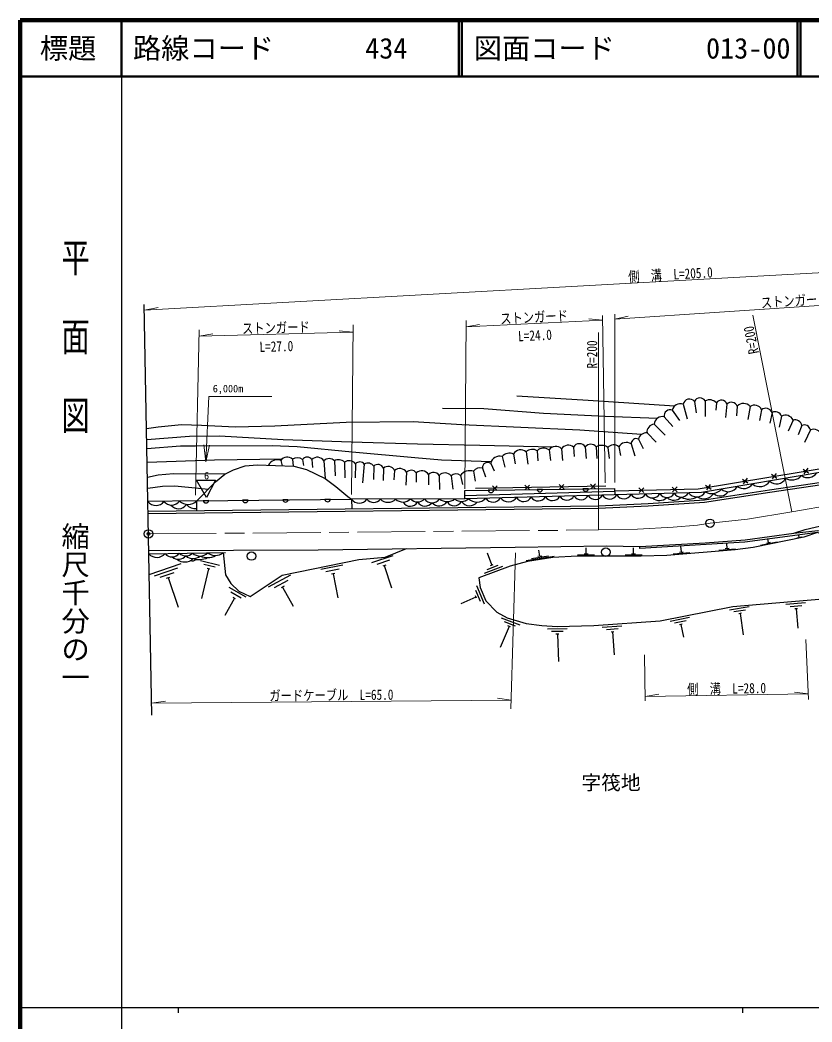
# Model space of a CAD drawing. Units: millimetres at full size, sheet at 1:1000; details may follow other scales. Extents: x 40000 to 680000, y 20000 to 380000.
# Drawn here: x 40000 to 180285, y 202409 to 380000 of the extents above; entities that cross this region are included whole.
import ezdxf
from ezdxf.enums import TextEntityAlignment as Align

# ---------------------------------------------------------------- set-up
doc = ezdxf.new("R2010")
doc.units = ezdxf.units.MM
doc.header["$LTSCALE"] = 1000
doc.header["$PDMODE"] = 32
doc.header["$PDSIZE"] = 500
doc.linetypes.add('CHAIN', pattern=[18.5, 12, -1.5, 3.5, -1.5])
for name, color, linetype, lineweight in [('M-BGD', 7, 'Continuous', 25), ('M-BMK', 2, 'CHAIN', 13), ('M-BMK-OTRS', 5, 'Continuous', 25), ('M-BMK-SRVR', 3, 'Continuous', 25), ('M-STR-HTXT', 7, 'Continuous', 13), ('M-TTL', 2, 'Continuous', 140), ('M-TTL-BAND', 7, 'Continuous', 25), ('M-TTL-LINE', 7, 'Continuous', 50)]:
    doc.layers.add(name, color=color, linetype=linetype, lineweight=lineweight)
for name, color, linetype in [('M-BMK-HTXT', 7, 'Continuous'), ('M-OTRS', 6, 'Continuous'), ('M-TTL-TXT', 7, 'Continuous')]:
    doc.layers.add(name, color=color, linetype=linetype)
doc.styles.add('@ＭＳ ゴシック', font='')
doc.styles.add('ＭＳ ゴシック', font='')
doc.styles.get('@ＭＳ ゴシック').set_extended_font_data('@MS Gothic')
doc.styles.get('ＭＳ ゴシック').set_extended_font_data('MS Gothic')

# ---------------------------------------------------------------- blocks, each defined once
blk = doc.blocks.new('open_arrow')
at = {"color": 0, "linetype": 'Continuous', "lineweight": -2}
blk.add_lwpolyline([(7.5, 1.25), (0, 0), (7.5, -1.25)], dxfattribs=at)

msp = doc.modelspace()

# ---------------------------------------------------------------- linework, layer by layer
at = {"layer": 'M-BGD'}
for p, q in [((155543, 310865), (156836, 308998)), ((157454, 311899), (158172, 309305)), ((159477, 312413), (159758, 310384)), ((161369, 312483), (161395, 309743)), ((163354, 312148), (163234, 310822)), ((165234, 311929), (164955, 309541)), ((167063, 311581), (166930, 309844)), ((169317, 311486), (168904, 309220)), ((171369, 310926), (170998, 309028)), ((154129, 309677), (155623, 307955)), ((173220, 310432), (172818, 308564)), ((174900, 309801), (174455, 307844)), ((176932, 309105), (176082, 307098)), ((152312, 308367), (154297, 306447)), ((178510, 308130), (177845, 306451)), ((180000, 307348), (178961, 305101)), ((149554, 305727), (150370, 304084)), ((151065, 306821), (152688, 305207)), ((133718, 303793), (133990, 301928)), ((135921, 304003), (136071, 301924)), ((138049, 304296), (138187, 302647)), ((140127, 304329), (140292, 302283)), ((142056, 304326), (142199, 302272)), ((144105, 304220), (144376, 302283)), ((146062, 304365), (146375, 302826)), ((148231, 304868), (148891, 302739)), ((86203, 301935), (86406, 300995)), ((88244, 302155), (88357, 300913)), ((90038, 302132), (90187, 301064)), ((91682, 302105), (91812, 300667)), ((125400, 302621), (125902, 300770)), ((127432, 303041), (127739, 301321)), ((129645, 303470), (129982, 301305)), ((131601, 303667), (131751, 301847)), ((93826, 301862), (94054, 298749)), ((95688, 301847), (95808, 299221)), ((97458, 301639), (97524, 298882)), ((99431, 301347), (99389, 298861)), ((100966, 301269), (100682, 297951)), ((102666, 300923), (102622, 298568)), ((104360, 300565), (104310, 298393)), ((106357, 300162), (106236, 298511)), ((121901, 300598), (122428, 299019)), ((123388, 301414), (123981, 300092)), ((178708, 300413), (179680, 299717)), ((179535, 300545), (178843, 299578)), ((108447, 299840), (108320, 297570)), ((110197, 299770), (110187, 298079)), ((112364, 299472), (112343, 297611)), ((114253, 299293), (114281, 296803)), ((116351, 299208), (116680, 296831)), ((118007, 299291), (118395, 297653)), ((120326, 300021), (120648, 298285)), ((167964, 298638), (168936, 297942)), ((168792, 298770), (168099, 297803)), ((173111, 299489), (174083, 298792)), ((173939, 299620), (173246, 298654)), ((143767, 297386), (120679, 296975)), ((123927, 296658), (122937, 296643)), ((123675, 297450), (124536, 296619)), ((124514, 297460), (123688, 296604)), ((129434, 297552), (130295, 296722)), ((130272, 297562), (129447, 296707)), ((132568, 296783), (131578, 296768)), ((135501, 297660), (136361, 296830)), ((136339, 297670), (135513, 296815)), ((140691, 296900), (139700, 296886)), ((141083, 297760), (141943, 296929)), ((141921, 297770), (141095, 296914)), ((149637, 297075), (150503, 296251)), ((150475, 297091), (149655, 296230)), ((155543, 297222), (156409, 296398)), ((156381, 297238), (155561, 296376)), ((161443, 297561), (162416, 296864)), ((162271, 297693), (161578, 296726)), ((71289, 294790), (98733, 295079)), ((73427, 294813), (72437, 294802)), ((80399, 294886), (79408, 294876)), ((87516, 294961), (86525, 294950)), ((95005, 295040), (94015, 295029)), ((145347, 296404), (118814, 295672)), ((172615, 287354), (172463, 288088)), ((177593, 288233), (178474, 288415)), ((178034, 288324), (177973, 288618)), ((132072, 284999), (131917, 286038)), ((140276, 285410), (140276, 286460)), ((148695, 285410), (148695, 286460)), ((157148, 285718), (157059, 286765)), ((163780, 286038), (166769, 286291)), ((164910, 286314), (165608, 286373)), ((165259, 286344), (165183, 287241)), ((171177, 286902), (174114, 287511)), ((172272, 287283), (172958, 287425)), ((62826, 285365), (76377, 285641)), ((75331, 283341), (71990, 284164)), ((106044, 285051), (102242, 283810)), ((105470, 284233), (103189, 283488)), ((123576, 283413), (122794, 285522)), ((129661, 284216), (134606, 284952)), ((130619, 284571), (133586, 285012)), ((131726, 284948), (132418, 285051)), ((138776, 285200), (141776, 285200)), ((139926, 285410), (140626, 285410)), ((147195, 285200), (150195, 285200)), ((148345, 285410), (149045, 285410)), ((155671, 285383), (158660, 285635)), ((156799, 285689), (157496, 285748)), ((62893, 281697), (68556, 283656)), ((63843, 281460), (67956, 282883)), ((73408, 282727), (72158, 277494)), ((74536, 282993), (72532, 283486)), ((73642, 282669), (73174, 282784)), ((97180, 283402), (93261, 282602)), ((96516, 282654), (94165, 282174)), ((104782, 283377), (104249, 283203)), ((104516, 283290), (105799, 279379)), ((122248, 281961), (125530, 283177)), ((122748, 282626), (124717, 283356)), ((123346, 283328), (123806, 283498)), ((64840, 281240), (67308, 282094)), ((65961, 281062), (66537, 281261)), ((66249, 281162), (68038, 275947)), ((87915, 281618), (83961, 279469)), ((87410, 280661), (85038, 279372)), ((95735, 281882), (95186, 281770)), ((95461, 281826), (96301, 277592)), ((80081, 277723), (77026, 279429)), ((86788, 279640), (86234, 279339)), ((86511, 279489), (88361, 276117)), ((121572, 276935), (120768, 278875)), ((122255, 276461), (120916, 279694)), ((77968, 277528), (76261, 274477)), ((79178, 277540), (77344, 278564)), ((78182, 277409), (77754, 277648)), ((120754, 277733), (118090, 276498)), ((120848, 277507), (120660, 277960)), ((169134, 275978), (165681, 275408)), ((168517, 275420), (166445, 275078)), ((179155, 276677), (175667, 276385)), ((178495, 276170), (176402, 275995)), ((177730, 275655), (177242, 275614)), ((177486, 275634), (177768, 272206)), ((128605, 272765), (125318, 273967)), ((158612, 274072), (155179, 273390)), ((158013, 273494), (155953, 273085)), ((167796, 274845), (167312, 274765)), ((167554, 274805), (168089, 271041)), ((126652, 272521), (125036, 268781)), ((127793, 272583), (125821, 273304)), ((126882, 272437), (126422, 272605)), ((136924, 272089), (133424, 272036)), ((146634, 272566), (143143, 272318)), ((145968, 272067), (143873, 271919)), ((157311, 272896), (156830, 272801)), ((157070, 272848), (157508, 270641)), ((136231, 271629), (134131, 271596)), ((135433, 271166), (134943, 271159)), ((135188, 271163), (135407, 266281)), ((145197, 271562), (144708, 271527)), ((144952, 271544), (145245, 267502))]:
    msp.add_line(p, q, dxfattribs=at)
for points in [[(155921, 311565), (140666, 312566), (128024, 313345)], [(114830, 311205), (122132, 311126), (132702, 310345), (143656, 309811), (152924, 309433)], [(150105, 306556), (139155, 307276), (118263, 308240), (109629, 308804), (97792, 308672), (85118, 308038), (78082, 307846), (72154, 308152), (68603, 308257), (64461, 307839), (62419, 307529)], [(62454, 305659), (70038, 306224), (75314, 306281), (86634, 305673), (98636, 305260), (110408, 304887), (121437, 304663), (134370, 304335)], [(123467, 301686), (114647, 301985), (109907, 302394), (98864, 303432), (89093, 304325), (84649, 304529), (71087, 304498), (68434, 304440), (62485, 303977)], [(145343, 296547), (160113, 296914), (204127, 304185), (209750, 304299), (215043, 303898)], [(62527, 301648), (74428, 302027), (86502, 302243)], [(239282, 286853), (227052, 299128), (225012, 300094), (220018, 301795), (217655, 302424), (214725, 302912), (212126, 303259), (209479, 303495), (206766, 303582), (204070, 303569), (160711, 296248), (118814, 295136), (98733, 295079), (98753, 293360)], [(62687, 292944), (142471, 293865), (151263, 294290), (161230, 294960), (172791, 296737), (204435, 301398), (208705, 301379), (213448, 301173), (218271, 300433), (222289, 299399), (223470, 298968)], [(62694, 292544), (142483, 293465), (151286, 293890), (161274, 294562), (172851, 296341), (204463, 300998), (208695, 300979), (213409, 300775), (218191, 300041), (222170, 299017), (223354, 298585), (224226, 298220), (229538, 293800), (233442, 290778), (238982, 286579), (239673, 285465), (243137, 282824), (257529, 275654)], [(71289, 294802), (74641, 298123), (76256, 299489), (77817, 300302), (79855, 301009), (81997, 301179), (88493, 300907), (90738, 300347), (94054, 298749), (95920, 297343), (98053, 295531), (98733, 295079)], [(76256, 299489), (67161, 299592), (64475, 299308), (62578, 298896)], [(62612, 297041), (65206, 297382), (67421, 297427), (71584, 297052), (73381, 296875)], [(118814, 295136), (118814, 296584), (145332, 296967), (145362, 295841)], [(71306, 293044), (71289, 294790), (62656, 294632)], [(62814, 286002), (92822, 286092), (127734, 286593), (143905, 286793), (149782, 286697), (161381, 287361), (168455, 287878), (177061, 289040), (179066, 289694), (182648, 290504), (192215, 292173), (196878, 292605)], [(177061, 289040), (181346, 289543), (182144, 289426), (185515, 287814), (185334, 287469), (181283, 289189), (168398, 287474), (149801, 286308), (149808, 286696)], [(181283, 289189), (178837, 288337), (169885, 286481), (166679, 286102), (154607, 285082), (150056, 284990), (138722, 284990), (134408, 284710), (129921, 284042), (126837, 283182), (121254, 281112), (121512, 279431), (122491, 277069), (124479, 275049), (126277, 274045), (129667, 273010), (132420, 272664), (135167, 272512), (141660, 272664), (153400, 273496), (166256, 276047), (184998, 277619)], [(75984, 285633), (76417, 281678), (77311, 280114), (78734, 278794), (80793, 277851), (86431, 281587), (100001, 284359), (104662, 284791), (108434, 286316)]]:
    msp.add_lwpolyline(points, dxfattribs=at)
for centre in [(143774, 285681), (81006, 284997)]:
    msp.add_circle(centre, 750, dxfattribs=at)
for centre, radius, start, end in [((158592, 311657), 1164, 40.50468, 167.9892), ((160441, 311953), 1069, 29.73528, 154.51212), ((162145, 311030), 1647, 42.74321, 118.09504), ((164237, 311549), 1067, 20.87493, 145.85364), ((155191, 309848), 1076, 70.88872, 189.12486), ((156941, 310563), 1430, 69.01695, 167.84662), ((166022, 311089), 1152, 25.30602, 133.1659), ((168149, 310562), 1489, 38.36444, 136.80165), ((170116, 310375), 1369, 23.72519, 125.72798), ((172108, 309978), 1201, 22.21283, 127.94051), ((153797, 308223), 1492, 77.14152, 174.46101), ((173781, 309375), 1197, 20.84581, 117.9393), ((175577, 308462), 1500, 25.38823, 116.82299), ((177250, 307856), 1289, 12.28049, 104.26614), ((152443, 306986), 1388, 95.40973, 186.82282), ((178964, 307184), 1049, 8.9929, 115.62733), ((180575, 305981), 1483, 17.96243, 112.81496), ((149182, 304852), 951, 66.96464, 179.05356), ((150940, 305403), 1423, 84.95006, 166.85648), ((128701, 302419), 1413, 48.09797, 153.86748), ((130762, 302181), 1706, 60.56491, 130.91697), ((132734, 302475), 1645, 53.27492, 133.54444), ((134902, 303031), 1408, 43.61503, 147.23894), ((137116, 303202), 1438, 49.50724, 146.17535), ((139098, 303709), 1202, 31.09029, 150.75686), ((141090, 303591), 1213, 37.28021, 142.5113), ((143010, 302911), 1707, 50.08357, 124.01055), ((145156, 303317), 1386, 49.15774, 139.33881), ((147388, 303574), 1544, 56.90434, 149.17269), ((85564, 300353), 1707, 68.00241, 154.238), ((87320, 301148), 1366, 47.47219, 144.83447), ((89120, 300583), 1800, 59.36894, 119.14482), ((90849, 301480), 1041, 36.89297, 141.23732), ((92656, 301120), 1386, 32.37514, 134.69343), ((94750, 300974), 1281, 42.92014, 136.1488), ((96445, 300648), 1418, 44.37106, 122.25781), ((124936, 301113), 1578, 72.89964, 168.9967), ((126673, 301592), 1636, 62.32822, 141.05672), ((98288, 300439), 1459, 38.45195, 124.67008), ((100167, 300682), 991, 36.27309, 137.91684), ((101633, 300197), 1262, 35.11596, 121.9154), ((103394, 300180), 1040, 21.69061, 134.39508), ((105196, 299559), 1308, 27.43602, 129.74815), ((107264, 299103), 1394, 31.92241, 130.5719), ((109291, 299012), 1182, 39.90968, 135.53757), ((121494, 299269), 1389, 72.98718, 147.27297), ((122835, 300659), 936, 53.76372, 183.7443), ((111141, 298604), 1500, 35.3507, 128.98702), ((113232, 298573), 1250, 35.21576, 133.96659), ((115265, 298345), 1387, 38.49212, 136.86644), ((117230, 298231), 1315, 53.76069, 131.96094), ((119706, 297939), 2171, 73.42618, 141.49619), ((174027, 299497), 1706, 224.88905, 334.27814), ((176696, 300879), 2406, 241.92116, 317.24603), ((179561, 300788), 1893, 234.56733, 324.59986), ((123431, 296748), 505, 191.99945, 349.65764), ((132071, 296873), 505, 191.99945, 349.65764), ((140194, 296991), 505, 191.99945, 349.65764), ((162523, 298325), 2265, 239.9962, 319.171), ((165440, 298237), 1841, 229.19622, 329.97097), ((168168, 298874), 1928, 233.9483, 325.2189), ((171067, 299323), 2032, 229.6433, 329.5239), ((72931, 294905), 505, 191.77349, 349.43168), ((79902, 294979), 505, 191.77349, 349.43168), ((87019, 295054), 505, 191.77349, 349.43168), ((94509, 295132), 505, 191.77349, 349.43168), ((100094, 296043), 1668, 215.32437, 325.00276), ((102642, 295935), 1455, 215.67501, 324.65215), ((105178, 296384), 1867, 223.7376, 316.58954), ((107855, 296422), 1869, 224.99678, 315.33036), ((110413, 296323), 1727, 224.65387, 315.67326), ((112973, 296078), 1638, 216.00909, 324.31805), ((115651, 296747), 2110, 230.3045, 310.02264), ((118211, 296452), 1787, 227.67699, 313.34675), ((120927, 296675), 2130, 225.61033, 317.43117), ((123785, 296077), 1540, 213.17389, 329.86762), ((126515, 296322), 1730, 216.05732, 326.98418), ((129232, 296086), 1450, 209.15784, 333.88368), ((131781, 296223), 1468, 211.9017, 331.13981), ((134313, 296290), 1468, 211.9017, 331.13981), ((136845, 296358), 1468, 211.9017, 331.13981), ((139377, 296425), 1468, 211.9017, 331.13981), ((141909, 296492), 1468, 211.9017, 331.13981), ((144441, 296559), 1468, 211.9017, 331.13981), ((146973, 296627), 1468, 211.9017, 331.13981), ((149505, 296694), 1468, 211.9017, 331.13981), ((152037, 296761), 1468, 211.9017, 331.13981), ((153267, 296689), 1861, 228.62861, 314.4129), ((154569, 296828), 1468, 211.9017, 331.13981), ((155821, 296676), 1789, 227.34003, 315.72524), ((157101, 296895), 1468, 211.9017, 331.13981), ((158482, 297905), 2817, 241.57013, 301.04763), ((159827, 297322), 1834, 218.26057, 328.46338), ((161124, 297240), 2115, 235.76531, 327.09734), ((164045, 297280), 1650, 226.05577, 327.64733), ((64053, 295708), 1764, 217.60524, 324.49744), ((66841, 295752), 1723, 218.32202, 323.78066), ((68048, 295083), 1704, 217.95663, 326.82396), ((69731, 296313), 2178, 226.46568, 315.63701), ((70928, 295207), 1798, 216.01376, 282.0077), ((109123, 295258), 1450, 209.05973, 332.80773), ((111752, 295410), 1563, 211.41954, 321.67573), ((114237, 295640), 1738, 223.59326, 324.77297), ((116931, 295394), 1487, 210.59961, 330.66946), ((119647, 295620), 1711, 213.91899, 321.08852), ((64246, 286732), 1971, 223.92548, 318.40915), ((66937, 286360), 1536, 217.56027, 324.77437), ((68080, 286116), 1703, 229.28412, 320.10656), ((69166, 286116), 2176, 230.40514, 313.67928), ((69351, 286738), 1715, 227.45482, 314.87982), ((70669, 286493), 1950, 228.87924, 309.92853), ((70461, 285413), 1272, 256.13561, 307.54539), ((71882, 286917), 1920, 226.54942, 315.78522), ((71727, 287655), 3288, 251.23965, 296.40535), ((73189, 287659), 2949, 244.53712, 299.29174), ((74589, 287140), 2052, 229.55451, 312.78013)]:
    msp.add_arc(centre, radius, start, end, dxfattribs=at)
at = {"layer": 'M-BMK'}
msp.add_lwpolyline([(62761, 288905), (142477, 289611), (149381, 289750), (155692, 290134), (159999, 290489), (162226, 290797), (168885, 291512), (176751, 292803), (194534, 295923), (198611, 296391), (203269, 296438), (207950, 296040), (211981, 295167), (216109, 293753), (219975, 291912), (256213, 272845)], dxfattribs=at)
at = {"layer": 'M-BMK-OTRS'}
msp.add_line((63350, 256811), (62014, 329593), dxfattribs=at)
at = {"layer": 'M-BMK-SRVR'}
msp.add_lwpolyline([(73037, 295360), (71264, 298417), (74632, 298417)], close=True, dxfattribs=at)
for centre in [(162226, 290797), (62761, 288905)]:
    msp.add_circle(centre, 750, dxfattribs=at)
at = {"layer": 'M-OTRS'}
msp.add_point((62761, 288905), dxfattribs=at)
at = {"layer": 'M-STR-HTXT'}
for p, q in [((145346, 326994), (217213, 331743)), ((62033, 328578), (64442, 329053)), ((119007, 325592), (143216, 326800)), ((143216, 326800), (140771, 327020)), ((143645, 297952), (143204, 327608)), ((145358, 298038), (145346, 327850)), ((145346, 326994), (147750, 327496)), ((176751, 292803), (169795, 327699)), ((71071, 295811), (71734, 325061)), ((98743, 295915), (98991, 325993)), ((118780, 296886), (119016, 326743)), ((119007, 325592), (121418, 326054)), ((71709, 323966), (98980, 324656)), ((71709, 323966), (74131, 324369)), ((98980, 324656), (96541, 324936)), ((142477, 289611), (142477, 324621)), ((127768, 285574), (126969, 257917)), ((179194, 270217), (179683, 259561)), ((150639, 267477), (150735, 259309)), ((63312, 258909), (127014, 259473)), ((127014, 259473), (124580, 259793)), ((150726, 260111), (179636, 260588)), ((150726, 260111), (153151, 260493)), ((179636, 260588), (177199, 260889)), ((63312, 258909), (65740, 259272))]:
    msp.add_line(p, q, dxfattribs=at)
for points in [[(62033, 328578), (215466, 337071), (223457, 336705), (232230, 335219), (239107, 332953), (274222, 311299)], [(72891, 301690), (73469, 313270), (77682, 313266), (84607, 313266)]]:
    msp.add_lwpolyline(points, dxfattribs=at)
at = {"layer": 'M-TTL'}
for p, q in [((40000, 380000), (40000, 20000)), ((680000, 380000), (40000, 380000))]:
    msp.add_line(p, q, dxfattribs=at)
at = {"layer": 'M-TTL-BAND'}
for p, q in [((58000, 370000), (58000, 20000)), ((40000, 205000), (579000, 205000)), ((68000, 205000), (68000, 204000)), ((168000, 205000), (168000, 204000))]:
    msp.add_line(p, q, dxfattribs=at)
at = {"layer": 'M-TTL-LINE'}
for p, q in [((58000, 380000), (58000, 370000)), ((117750, 380000), (117750, 370000)), ((118250, 380000), (118250, 370000)), ((177750, 380000), (177750, 370000)), ((178250, 380000), (178250, 370000)), ((40000, 370000), (680000, 370000))]:
    msp.add_line(p, q, dxfattribs=at)

# ---------------------------------------------------------------- block references
at = {"layer": 'M-STR-HTXT', "xscale": 400, "yscale": 400, "rotation": 87.1}
msp.add_blockref('open_arrow', (72891, 301690), dxfattribs=at)

# ---------------------------------------------------------------- texts
at = {"layer": 'M-BMK-HTXT', "style": 'ＭＳ ゴシック'}
msp.add_text('字筏地', height=2566, dxfattribs=at).set_placement((144689, 244839), align=Align.MIDDLE_CENTER)
at = {"layer": 'M-STR-HTXT', "style": 'ＭＳ ゴシック', "width": 0.8}
for s, rotation, p in [('側\u3000溝\u3000L=205.0', 3.168, (155301, 333428)), ('ストンガード\u3000L=69.0', 3.78, (181300, 329057)), ('ストンガード', 2.857, (131127, 325884)), ('ストンガード', 1.449, (85353, 323999)), ('L=24.0', 2.857, (131289, 322642)), ('R=200', 101.273, (170940, 323555)), ('L=27.0', 1.449, (85436, 320691)), ('R=200', 90, (142790, 320716)), ('ガードケーブル\u3000L=65.0', 0.507, (95165, 258879)), ('側\u3000溝\u3000L=28.0', 0.945, (165186, 260037))]:
    msp.add_text(s, height=1833, rotation=rotation, dxfattribs=at).set_placement(p, align=Align.BOTTOM_CENTER)
at = {"layer": 'M-STR-HTXT', "style": 'ＭＳ ゴシック'}
msp.add_text('6,000m', height=1320, dxfattribs=at).set_placement((74142, 314674), align=Align.MIDDLE_LEFT)
msp.add_text('6', height=1320, dxfattribs=at).set_placement((73042, 298192), align=Align.BOTTOM_CENTER)
at = {"layer": 'M-TTL-BAND', "style": '@ＭＳ ゴシック', "width": 1.4}
msp.add_text('平  面  図', height=3666, rotation=270, dxfattribs=at).set_placement((49777, 306475), align=Align.MIDDLE_RIGHT)
at = {"layer": 'M-TTL-BAND', "style": '@ＭＳ ゴシック'}
msp.add_text('縮尺千分の一', height=3666, rotation=270, dxfattribs=at).set_placement((49777, 261030), align=Align.MIDDLE_RIGHT)
at = {"layer": 'M-TTL-TXT', "style": 'ＭＳ ゴシック'}
msp.add_text('標題', height=3666, dxfattribs=at).set_placement((48500, 375000), align=Align.MIDDLE_CENTER)
for s, p in [('路線コード', (60000, 375000)), ('434', (101142, 375000)), ('図面コード', (120380, 375000)), ('013-00', (161521, 375000))]:
    msp.add_text(s, height=3666, dxfattribs=at).set_placement(p, align=Align.MIDDLE_LEFT)

doc.saveas('drawing.dxf')
